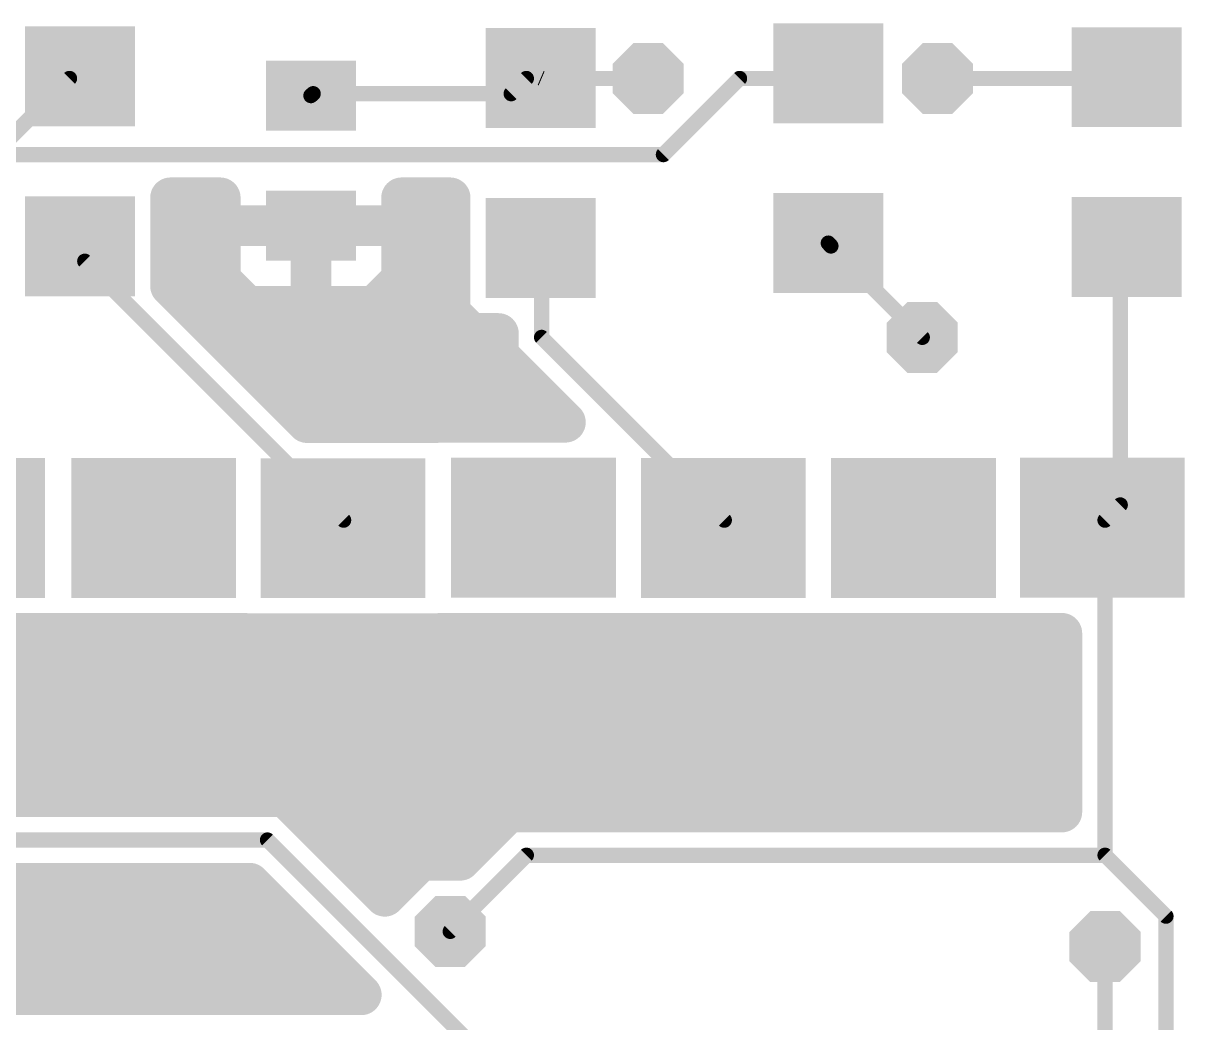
# Model space of a CAD drawing. Extents: x 0.3 to 47.5, y 0.3 to 27.7.
# Drawn here: x 35.35 to 46.98, y 17.53 to 27.53 of the extents above; entities that cross this region are included whole.
import ezdxf

# ---------------------------------------------------------------- set-up
doc = ezdxf.new("R2010")
doc.units = 0
doc.layers.add('16', color=174, linetype='CONTINUOUS')
doc.layers.add('18', color=94, linetype='CONTINUOUS')

# ---------------------------------------------------------------- blocks, each defined once
blk = doc.blocks.new('RECT')
blk.add_solid([(-0.5, -0.5), (0.5, -0.5), (-0.5, 0.5), (0.5, 0.5)])
blk = doc.blocks.new('OCTAGONV')
at = {"const_width": 0.5}
blk.add_lwpolyline([(-0.25, -0.1036), (-0.25, 0.1036), (-0.1036, 0.25), (0.1036, 0.25), (0.25, 0.1036), (0.25, -0.1036), (0.1036, -0.25), (-0.1036, -0.25), (-0.25, -0.1036), (-0.25, 0.1036)], dxfattribs=at)

msp = doc.modelspace()

# ---------------------------------------------------------------- linework, layer by layer
at = {"layer": '16'}
for points, const_width in [([(43.2816, 26.9748), (43.4077, 27.0274)], 0.1524), ([(35.052, 26.2128), (35.814, 26.9748)], 0.1524), ([(35.814, 26.9748), (35.9192, 26.9955)], 0.1524), ([(40.2336, 26.8224), (40.386, 26.9748)], 0.1524), ([(40.386, 26.9748), (40.5291, 26.9788)], 0.1524), ([(40.5291, 26.9788), (40.5384, 26.9748)], 0.1524), ([(40.5384, 26.9748), (41.6052, 26.9748)], 0.1524), ([(41.7576, 26.2128), (42.5196, 26.9748)], 0.1524), ([(42.5196, 26.9748), (43.2816, 26.9748)], 0.1524), ([(44.5008, 26.9748), (46.3296, 26.9748)], 0.1524), ([(46.3296, 26.9748), (46.3927, 26.9875)], 0.1524), ([(38.2299, 26.8032), (38.2524, 26.8224)], 0.1524), ([(38.2524, 26.8224), (40.2336, 26.8224)], 0.1524), ([(35.052, 26.2128), (41.7576, 26.2128)], 0.1524), ([(36.8247, 24.8982), (36.8247, 25.781)], 0.4064), ([(36.8247, 25.781), (37.3227, 25.781)], 0.4064), ([(37.3227, 25.781), (37.3227, 25.5036)], 0.4064), ([(39.137, 25.5036), (39.137, 25.781)], 0.4064), ([(39.137, 25.781), (39.6235, 25.781)], 0.4064), ([(39.6235, 25.781), (39.6235, 24.6314)], 0.4064), ([(36.8247, 25.6032), (37.3227, 25.6032)], 0.4064), ([(39.137, 25.6032), (39.6235, 25.6032)], 0.4064), ([(37.3227, 25.5036), (38.2288, 25.5036)], 0.4064), ([(38.2288, 25.5026), (37.3227, 25.5026)], 0.4064), ([(37.3227, 25.5026), (37.3227, 24.9638)], 0.4064), ([(38.2288, 25.5036), (38.2288, 25.5026)], 0.4064), ([(38.2293, 24.696), (38.2293, 25.5021)], 0.4064), ([(38.2293, 25.5021), (38.2303, 25.5021)], 0.4064), ([(38.2303, 25.5021), (38.2303, 24.696)], 0.4064), ([(38.2309, 25.5026), (38.2309, 25.5036)], 0.4064), ([(38.2309, 25.5036), (39.137, 25.5036)], 0.4064), ([(39.137, 25.5026), (38.2309, 25.5026)], 0.4064), ([(39.137, 24.9638), (39.137, 25.5026)], 0.4064), ([(38.1, 25.4508), (38.2299, 25.5032)], 0.1524), ([(37.0332, 25.4508), (38.1, 25.4508)], 0.1524), ([(35.9664, 25.146), (35.9192, 25.2955)], 0.1524), ([(36.8247, 25.1968), (37.3227, 25.1968)], 0.4064), ([(38.2293, 25.1968), (38.2303, 25.1968)], 0.4064), ([(39.137, 25.1968), (39.6235, 25.1968)], 0.4064), ([(40.5291, 25.2788), (40.5384, 25.146)], 0.1524), ([(43.434, 25.2984), (43.4077, 25.3274)], 0.1524), ([(44.3484, 24.384), (43.434, 25.2984)], 0.1524), ([(46.3296, 25.146), (46.3927, 25.2875)], 0.1524), ([(38.5572, 22.5552), (35.9664, 25.146)], 0.1524), ([(37.3227, 24.9638), (37.5905, 24.696)], 0.4064), ([(38.8692, 24.696), (39.137, 24.9638)], 0.4064), ([(40.5384, 25.146), (40.5384, 24.384)], 0.1524), ([(46.3296, 22.7076), (46.3296, 25.146)], 0.1524), ([(38.1923, 23.5306), (36.8247, 24.8982)], 0.4064), ([(36.9325, 24.7904), (37.4961, 24.7904)], 0.4064), ([(38.2293, 24.7904), (38.2303, 24.7904)], 0.4064), ([(38.9636, 24.7904), (39.6235, 24.7904)], 0.4064), ([(37.5905, 24.696), (38.2293, 24.696)], 0.4064), ([(38.2303, 24.696), (38.8692, 24.696)], 0.4064), ([(39.6235, 24.6314), (39.8317, 24.4232)], 0.4064), ([(37.3389, 24.384), (40.1066, 24.384)], 0.4064), ([(39.8317, 24.4232), (40.1066, 24.4232)], 0.4064), ([(40.1066, 24.4232), (40.1066, 24.2051)], 0.4064), ([(40.5384, 24.384), (42.3672, 22.5552)], 0.1524), ([(40.1066, 24.2051), (40.777, 23.5348)], 0.4064), ([(37.7453, 23.9776), (40.3341, 23.9776)], 0.4064), ([(38.1517, 23.5712), (40.7405, 23.5712)], 0.4064), ([(39.4809, 23.5306), (38.1923, 23.5306)], 0.4064), ([(39.4851, 23.5348), (39.4809, 23.5306)], 0.4064), ([(40.777, 23.5348), (39.4851, 23.5348)], 0.4064), ([(46.1772, 22.5552), (46.3296, 22.7076)], 0.1524), ([(38.5507, 22.4751), (38.5572, 22.5552)], 0.1524), ([(42.3672, 22.5552), (42.3576, 22.4778)], 0.1524), ([(46.1502, 22.4788), (46.1772, 22.5552)], 0.1524), ([(46.1772, 22.4028), (46.1502, 22.4788)], 0.1524), ([(46.1772, 19.2024), (46.1772, 22.4028)], 0.1524), ([(33.8147, 21.4222), (35.7161, 21.4222)], 0.4064), ([(35.7161, 21.4222), (37.5756, 21.4222)], 0.4064), ([(37.5756, 21.4222), (37.5783, 21.4195)], 0.4064), ([(37.5783, 21.4195), (39.523, 21.4195)], 0.4064), ([(39.523, 21.4195), (39.5272, 21.4237)], 0.4064), ([(39.5272, 21.4237), (41.3837, 21.4237)], 0.4064), ([(41.3837, 21.4237), (41.3852, 21.4222)], 0.4064), ([(41.3852, 21.4222), (43.2873, 21.4222)], 0.4064), ([(43.2873, 21.4222), (43.2875, 21.422)], 0.4064), ([(43.2875, 21.422), (45.2322, 21.422)], 0.4064), ([(45.2322, 21.422), (45.2334, 21.4232)], 0.4064), ([(45.2334, 21.4232), (45.7454, 21.4232)], 0.4064), ([(45.7454, 21.4232), (45.7454, 19.6341)], 0.4064), ([(29.2191, 21.1328), (45.7454, 21.1328)], 0.4064), ([(29.2191, 20.7264), (45.7454, 20.7264)], 0.4064), ([(29.2191, 20.32), (45.7454, 20.32)], 0.4064), ([(31.8412, 19.9136), (45.7454, 19.9136)], 0.4064), ([(37.974, 19.7865), (31.9683, 19.7865)], 0.4064), ([(38.2269, 19.5336), (37.974, 19.7865)], 0.4064), ([(40.2071, 19.6341), (39.7246, 19.1515)], 0.4064), ([(40.5648, 19.6341), (40.2071, 19.6341)], 0.4064), ([(45.7454, 19.6341), (40.5648, 19.6341)], 0.4064), ([(38.9692, 18.7912), (38.2269, 19.5336)], 0.4064), ([(38.2533, 19.5072), (40.0803, 19.5072)], 0.4064), ([(31.3944, 19.3548), (37.7952, 19.3548)], 0.1524), ([(37.7952, 19.3548), (45.8724, 11.2776)], 0.1524), ([(38.6597, 19.1008), (39.2788, 19.1008)], 0.4064), ([(39.3294, 19.1515), (38.9692, 18.7912)], 0.4064), ([(39.7246, 19.1515), (39.3294, 19.1515)], 0.4064), ([(39.624, 18.4404), (40.386, 19.2024)], 0.1524), ([(40.386, 19.2024), (46.1772, 19.2024)], 0.1524), ([(46.1772, 19.2024), (46.7868, 18.5928)], 0.1524), ([(31.9683, 18.923), (37.6163, 18.923)], 0.4064), ([(37.6163, 18.923), (38.7341, 17.8053)], 0.4064), ([(31.7397, 18.6944), (37.8449, 18.6944)], 0.4064), ([(46.7868, 18.5928), (46.7868, 4.572)], 0.1524), ([(29.9973, 18.288), (38.2513, 18.288)], 0.4064), ([(46.1772, 7.7724), (46.1772, 18.288)], 0.1524), ([(33.8732, 17.8816), (38.6577, 17.8816)], 0.4064), ([(38.7341, 17.8053), (33.9495, 17.8053)], 0.4064)]:
    msp.add_lwpolyline(points, dxfattribs=dict(at, const_width=const_width))
for points, const_width in [([(43.4224, 26.9922, 1), (43.393, 27.0626)], 0.0762), ([(35.8066, 27.0122, 1), (35.8214, 26.9374)], 0.0762), ([(35.8409, 26.9479, 1), (35.7871, 27.0017)], 0.0762), ([(35.9266, 26.9581, 1), (35.9118, 27.0329)], 0.0762), ([(40.3849, 27.0129, 1), (40.3871, 26.9367)], 0.0762), ([(40.4129, 26.9479, 1), (40.3591, 27.0017)], 0.0762), ([(40.5442, 27.0138, 1), (40.514, 26.9438)], 0.0762), ([(40.5384, 27.0129, 1), (40.5384, 26.9367)], 0.0762), ([(40.5233, 26.9398, 1), (40.5535, 27.0098)], 0.0762), ([(40.5302, 26.9407, 1), (40.528, 27.0169)], 0.0762), ([(41.6052, 26.9367, 1), (41.6052, 27.0129)], 0.0762), ([(42.5196, 27.0129, 1), (42.5196, 26.9367)], 0.0762), ([(42.5465, 26.9479, 1), (42.4927, 27.0017)], 0.0762), ([(43.2669, 27.01, 1), (43.2963, 26.9396)], 0.0762), ([(43.2816, 26.9367, 1), (43.2816, 27.0129)], 0.0762), ([(44.5008, 27.0129, 1), (44.5008, 26.9367)], 0.0762), ([(46.3221, 27.0122, 1), (46.3371, 26.9374)], 0.0762), ([(46.3296, 26.9367, 1), (46.3296, 27.0129)], 0.0762), ([(46.4002, 26.9501, 1), (46.3852, 27.0249)], 0.0762), ([(38.2052, 26.8322, 1), (38.2546, 26.7742)], 0.0762), ([(38.2524, 26.8605, 1), (38.2524, 26.7843)], 0.0762), ([(38.2771, 26.7934, 1), (38.2277, 26.8514)], 0.0762), ([(40.2067, 26.8493, 1), (40.2605, 26.7955)], 0.0762), ([(40.2336, 26.7843, 1), (40.2336, 26.8605)], 0.0762), ([(41.7307, 26.2397, 1), (41.7845, 26.1859)], 0.0762), ([(41.7576, 26.1747, 1), (41.7576, 26.2509)], 0.0762), ([(36.9263, 25.781, 1), (36.7231, 25.781)], 0.2032), ([(36.8247, 25.8826, 1), (36.8247, 25.6794)], 0.2032), ([(37.4243, 25.781, 1), (37.2211, 25.781)], 0.2032), ([(37.3227, 25.6794, 1), (37.3227, 25.8826)], 0.2032), ([(39.2386, 25.781, 1), (39.0354, 25.781)], 0.2032), ([(39.137, 25.8826, 1), (39.137, 25.6794)], 0.2032), ([(39.7251, 25.781, 1), (39.5219, 25.781)], 0.2032), ([(39.6235, 25.6794, 1), (39.6235, 25.8826)], 0.2032), ([(36.8247, 25.7048, 1), (36.8247, 25.5016)], 0.2032), ([(37.3227, 25.5016, 1), (37.3227, 25.7048)], 0.2032), ([(39.137, 25.7048, 1), (39.137, 25.5016)], 0.2032), ([(39.6235, 25.5016, 1), (39.6235, 25.7048)], 0.2032), ([(37.3227, 25.6052, 1), (37.3227, 25.402)], 0.2032), ([(37.3227, 25.6042, 1), (37.3227, 25.401)], 0.2032), ([(37.4243, 25.5026, 1), (37.2211, 25.5026)], 0.2032), ([(38.3304, 25.5036, 1), (38.1272, 25.5036)], 0.2032), ([(38.3309, 25.5021, 1), (38.1277, 25.5021)], 0.2032), ([(38.2293, 25.6037, 1), (38.2293, 25.4005)], 0.2032), ([(38.3319, 25.5021, 1), (38.1287, 25.5021)], 0.2032), ([(38.3325, 25.5036, 1), (38.1293, 25.5036)], 0.2032), ([(38.2309, 25.6052, 1), (38.2309, 25.402)], 0.2032), ([(38.2309, 25.6042, 1), (38.2309, 25.401)], 0.2032), ([(38.2288, 25.402, 1), (38.2288, 25.6052)], 0.2032), ([(38.2288, 25.401, 1), (38.2288, 25.6042)], 0.2032), ([(38.2303, 25.4005, 1), (38.2303, 25.6037)], 0.2032), ([(39.2386, 25.5026, 1), (39.0354, 25.5026)], 0.2032), ([(39.137, 25.402, 1), (39.137, 25.6052)], 0.2032), ([(39.137, 25.401, 1), (39.137, 25.6042)], 0.2032), ([(37.2211, 25.5036, 1), (37.4243, 25.5036)], 0.2032), ([(38.1272, 25.5026, 1), (38.3304, 25.5026)], 0.2032), ([(38.1293, 25.5026, 1), (38.3325, 25.5026)], 0.2032), ([(38.2442, 25.4679, 1), (38.2156, 25.5385)], 0.0762), ([(39.0354, 25.5036, 1), (39.2386, 25.5036)], 0.2032), ([(37.0332, 25.4889, 1), (37.0332, 25.4127)], 0.0762), ([(38.0857, 25.4861, 1), (38.1143, 25.4155)], 0.0762), ([(38.1, 25.4127, 1), (38.1, 25.4889)], 0.0762), ([(35.9555, 25.307, 1), (35.8829, 25.284)], 0.0762), ([(36.8247, 25.2984, 1), (36.8247, 25.0952)], 0.2032), ([(37.3227, 25.0952, 1), (37.3227, 25.2984)], 0.2032), ([(38.2293, 25.2984, 1), (38.2293, 25.0952)], 0.2032), ([(38.2303, 25.0952, 1), (38.2303, 25.2984)], 0.2032), ([(39.137, 25.2984, 1), (39.137, 25.0952)], 0.2032), ([(39.6235, 25.0952, 1), (39.6235, 25.2984)], 0.2032), ([(40.5671, 25.2815, 1), (40.4911, 25.2761)], 0.0762), ([(43.4359, 25.353, 1), (43.3795, 25.3018)], 0.0762), ([(43.4609, 25.3253, 1), (43.4071, 25.2715)], 0.0762), ([(43.4058, 25.2728, 1), (43.4622, 25.324)], 0.0762), ([(46.4275, 25.272, 1), (46.3579, 25.303)], 0.0762), ([(35.9933, 25.1729, 1), (35.9395, 25.1191)], 0.0762), ([(35.9301, 25.1345, 1), (36.0027, 25.1575)], 0.0762), ([(37.3945, 25.0356, 1), (37.2509, 24.892)], 0.2032), ([(39.2088, 24.892, 1), (39.0652, 25.0356)], 0.2032), ([(40.5765, 25.146, 1), (40.5003, 25.146)], 0.0762), ([(40.5004, 25.1433, 1), (40.5764, 25.1487)], 0.0762), ([(46.3677, 25.146, 1), (46.2915, 25.146)], 0.0762), ([(46.2948, 25.1615, 1), (46.3644, 25.1305)], 0.0762), ([(36.7231, 24.8982, 1), (36.9263, 24.8982)], 0.2032), ([(36.8965, 24.97, 1), (36.7529, 24.8264)], 0.2032), ([(36.9325, 24.892, 1), (36.9325, 24.6888)], 0.2032), ([(37.2211, 24.9638, 1), (37.4243, 24.9638)], 0.2032), ([(37.4961, 24.6888, 1), (37.4961, 24.892)], 0.2032), ([(38.2293, 24.892, 1), (38.2293, 24.6888)], 0.2032), ([(38.2303, 24.6888, 1), (38.2303, 24.892)], 0.2032), ([(38.9636, 24.892, 1), (38.9636, 24.6888)], 0.2032), ([(39.0354, 24.9638, 1), (39.2386, 24.9638)], 0.2032), ([(39.6235, 24.6888, 1), (39.6235, 24.892)], 0.2032), ([(37.5905, 24.7976, 1), (37.5905, 24.5944)], 0.2032), ([(38.2303, 24.7976, 1), (38.2303, 24.5944)], 0.2032), ([(38.2293, 24.5944, 1), (38.2293, 24.7976)], 0.2032), ([(38.8692, 24.5944, 1), (38.8692, 24.7976)], 0.2032), ([(37.5187, 24.6242, 1), (37.6623, 24.7678)], 0.2032), ([(38.1277, 24.696, 1), (38.3309, 24.696)], 0.2032), ([(38.1287, 24.696, 1), (38.3319, 24.696)], 0.2032), ([(38.7974, 24.7678, 1), (38.941, 24.6242)], 0.2032), ([(39.6953, 24.7032, 1), (39.5517, 24.5596)], 0.2032), ([(39.5219, 24.6314, 1), (39.7251, 24.6314)], 0.2032), ([(37.3389, 24.4856, 1), (37.3389, 24.2824)], 0.2032), ([(39.8317, 24.5248, 1), (39.8317, 24.3216)], 0.2032), ([(39.7599, 24.3514, 1), (39.9035, 24.495)], 0.2032), ([(40.2082, 24.4232, 1), (40.005, 24.4232)], 0.2032), ([(40.1066, 24.3216, 1), (40.1066, 24.5248)], 0.2032), ([(40.1066, 24.2824, 1), (40.1066, 24.4856)], 0.2032), ([(40.5003, 24.384, 1), (40.5765, 24.384)], 0.0762), ([(40.5653, 24.4109, 1), (40.5115, 24.3571)], 0.0762), ([(44.3215, 24.3571, 1), (44.3753, 24.4109)], 0.0762), ([(40.005, 24.2051, 1), (40.2082, 24.2051)], 0.2032), ([(40.1784, 24.2769, 1), (40.0348, 24.1333)], 0.2032), ([(37.7453, 24.0792, 1), (37.7453, 23.876)], 0.2032), ([(40.3341, 23.876, 1), (40.3341, 24.0792)], 0.2032), ([(38.1517, 23.6728, 1), (38.1517, 23.4696)], 0.2032), ([(38.1923, 23.6322, 1), (38.1923, 23.429)], 0.2032), ([(39.4851, 23.6364, 1), (39.4851, 23.4332)], 0.2032), ([(39.5569, 23.463, 1), (39.4133, 23.6066)], 0.2032), ([(39.4809, 23.429, 1), (39.4809, 23.6322)], 0.2032), ([(40.7405, 23.4696, 1), (40.7405, 23.6728)], 0.2032), ([(40.777, 23.4332, 1), (40.777, 23.6364)], 0.2032), ([(38.1205, 23.4588, 1), (38.2641, 23.6024)], 0.2032), ([(39.4091, 23.6024, 1), (39.5527, 23.4588)], 0.2032), ([(40.7052, 23.463, 1), (40.8488, 23.6066)], 0.2032), ([(46.2915, 22.7076, 1), (46.3677, 22.7076)], 0.0762), ([(46.3565, 22.6807, 1), (46.3027, 22.7345)], 0.0762), ([(38.5952, 22.5521, 1), (38.5192, 22.5583)], 0.0762), ([(38.5303, 22.5283, 1), (38.5841, 22.5821)], 0.0762), ([(42.405, 22.5505, 1), (42.3294, 22.5599)], 0.0762), ([(42.3403, 22.5283, 1), (42.3941, 22.5821)], 0.0762), ([(46.1861, 22.4916, 1), (46.1143, 22.466)], 0.0762), ([(46.1503, 22.5821, 1), (46.2041, 22.5283)], 0.0762), ([(46.2131, 22.5425, 1), (46.1413, 22.5679)], 0.0762), ([(38.5127, 22.4782, 1), (38.5887, 22.472)], 0.0762), ([(42.3198, 22.4825, 1), (42.3954, 22.4731)], 0.0762), ([(46.1143, 22.4915, 1), (46.1861, 22.4661)], 0.0762), ([(46.2153, 22.4028, 1), (46.1391, 22.4028)], 0.0762), ([(46.1413, 22.39, 1), (46.2131, 22.4156)], 0.0762), ([(35.7161, 21.5238, 1), (35.7161, 21.3206)], 0.2032), ([(35.7161, 21.3206, 1), (35.7161, 21.5238)], 0.2032), ([(37.6474, 21.494, 1), (37.5038, 21.3504)], 0.2032), ([(37.5783, 21.5211, 1), (37.5783, 21.3179)], 0.2032), ([(37.5756, 21.3206, 1), (37.5756, 21.5238)], 0.2032), ([(39.5272, 21.5253, 1), (39.5272, 21.3221)], 0.2032), ([(39.599, 21.3519, 1), (39.4554, 21.4955)], 0.2032), ([(39.523, 21.3179, 1), (39.523, 21.5211)], 0.2032), ([(41.4555, 21.4955, 1), (41.3119, 21.3519)], 0.2032), ([(41.3852, 21.5238, 1), (41.3852, 21.3206)], 0.2032), ([(41.3837, 21.3221, 1), (41.3837, 21.5253)], 0.2032), ([(43.3591, 21.494, 1), (43.2155, 21.3504)], 0.2032), ([(43.2875, 21.5236, 1), (43.2875, 21.3204)], 0.2032), ([(43.2873, 21.3206, 1), (43.2873, 21.5238)], 0.2032), ([(45.2334, 21.5248, 1), (45.2334, 21.3216)], 0.2032), ([(45.3052, 21.3514, 1), (45.1616, 21.495)], 0.2032), ([(45.2322, 21.3204, 1), (45.2322, 21.5236)], 0.2032), ([(45.847, 21.4232, 1), (45.6438, 21.4232)], 0.2032), ([(45.7454, 21.3216, 1), (45.7454, 21.5248)], 0.2032), ([(37.5065, 21.3477, 1), (37.6501, 21.4913)], 0.2032), ([(39.4512, 21.4913, 1), (39.5948, 21.3477)], 0.2032), ([(41.3134, 21.3504, 1), (41.457, 21.494)], 0.2032), ([(43.2157, 21.3502, 1), (43.3593, 21.4938)], 0.2032), ([(45.1604, 21.4938, 1), (45.304, 21.3502)], 0.2032), ([(45.7454, 21.0312, 1), (45.7454, 21.2344)], 0.2032), ([(45.7454, 20.6248, 1), (45.7454, 20.828)], 0.2032), ([(45.7454, 20.2184, 1), (45.7454, 20.4216)], 0.2032), ([(45.7454, 19.812, 1), (45.7454, 20.0152)], 0.2032), ([(38.0458, 19.8583, 1), (37.9022, 19.7147)], 0.2032), ([(37.974, 19.6849, 1), (37.974, 19.8881)], 0.2032), ([(40.2071, 19.7357, 1), (40.2071, 19.5325)], 0.2032), ([(40.2789, 19.5623, 1), (40.1353, 19.7059)], 0.2032), ([(40.5648, 19.7357, 1), (40.5648, 19.5325)], 0.2032), ([(40.5648, 19.5325, 1), (40.5648, 19.7357)], 0.2032), ([(45.7454, 19.5325, 1), (45.7454, 19.7357)], 0.2032), ([(38.2987, 19.6054, 1), (38.1551, 19.4618)], 0.2032), ([(38.2533, 19.6088, 1), (38.2533, 19.4056)], 0.2032), ([(38.1551, 19.4618, 1), (38.2987, 19.6054)], 0.2032), ([(40.0803, 19.4056, 1), (40.0803, 19.6088)], 0.2032), ([(45.6438, 19.6341, 1), (45.847, 19.6341)], 0.2032), ([(37.8221, 19.3817, 1), (37.7683, 19.3279)], 0.0762), ([(37.7952, 19.3167, 1), (37.7952, 19.3929)], 0.0762), ([(38.6597, 19.2024, 1), (38.6597, 18.9992)], 0.2032), ([(39.3294, 19.2531, 1), (39.3294, 19.0499)], 0.2032), ([(39.4013, 19.0797, 1), (39.2575, 19.2233)], 0.2032), ([(39.2788, 18.9992, 1), (39.2788, 19.2024)], 0.2032), ([(39.6528, 19.2233, 1), (39.7964, 19.0797)], 0.2032), ([(39.7246, 19.0499, 1), (39.7246, 19.2531)], 0.2032), ([(40.386, 19.2405, 1), (40.386, 19.1643)], 0.0762), ([(40.4129, 19.1755, 1), (40.3591, 19.2293)], 0.0762), ([(46.1391, 19.2024, 1), (46.2153, 19.2024)], 0.0762), ([(46.2041, 19.2293, 1), (46.1503, 19.1755)], 0.0762), ([(46.1772, 19.1643, 1), (46.1772, 19.2405)], 0.0762), ([(37.6881, 18.9948, 1), (37.5445, 18.8512)], 0.2032), ([(37.6163, 18.8214, 1), (37.6163, 19.0246)], 0.2032), ([(38.8973, 18.863, 1), (39.0411, 18.7194)], 0.2032), ([(38.8974, 18.7194, 1), (39.041, 18.863)], 0.2032), ([(37.8449, 18.5928, 1), (37.8449, 18.796)], 0.2032), ([(46.8249, 18.5928, 1), (46.7487, 18.5928)], 0.0762), ([(46.7599, 18.5659, 1), (46.8137, 18.6197)], 0.0762), ([(38.2513, 18.1864, 1), (38.2513, 18.3896)], 0.2032), ([(39.5971, 18.4673, 1), (39.6509, 18.4135)], 0.0762), ([(46.2153, 18.288, 1), (46.1391, 18.288)], 0.0762), ([(38.6577, 17.78, 1), (38.6577, 17.9832)], 0.2032), ([(38.6623, 17.7335, 1), (38.8059, 17.8771)], 0.2032), ([(38.7341, 17.7037, 1), (38.7341, 17.9069)], 0.2032)]:
    msp.add_lwpolyline(points, format="xyb", dxfattribs=dict(at, const_width=const_width))

# ---------------------------------------------------------------- block references
at = {"layer": '16', "yscale": 1.1}
for p, rotation in [((35.9192, 26.9955), 270), ((40.5291, 26.9788), 270), ((43.4077, 27.0274), 90), ((46.3927, 26.9875), 90), ((43.4077, 25.3274), 90), ((35.9192, 25.2955), 270), ((40.5291, 25.2788), 270), ((46.3927, 25.2875), 90)]:
    msp.add_blockref('RECT', p, dxfattribs=dict(at, rotation=rotation))
at = {"layer": '16'}
for p, xscale, yscale, rotation in [((38.2299, 26.8032), 0.7, 0.9, 270), ((38.2299, 25.5032), 0.7, 0.9, 270), ((34.7438, 22.4778), 1.4, 1.65, 90), ((36.6565, 22.4778), 1.4, 1.65, 90), ((38.5507, 22.4751), 1.4, 1.65, 90), ((40.4575, 22.4793), 1.4, 1.65, 90), ((42.3576, 22.4778), 1.4, 1.65, 90), ((44.2599, 22.4776), 1.4, 1.65, 90), ((46.1502, 22.4788), 1.4, 1.65, 90)]:
    msp.add_blockref('RECT', p, dxfattribs=dict(at, xscale=xscale, yscale=yscale, rotation=rotation))
at = {"layer": '18', "xscale": 0.7112, "yscale": 0.7112}
for p in [(41.6052, 26.9748), (44.5008, 26.9748), (37.0332, 25.4508), (44.3484, 24.384), (39.624, 18.4404), (46.1772, 18.288)]:
    msp.add_blockref('OCTAGONV', p, dxfattribs=at)

doc.saveas('drawing.dxf')
